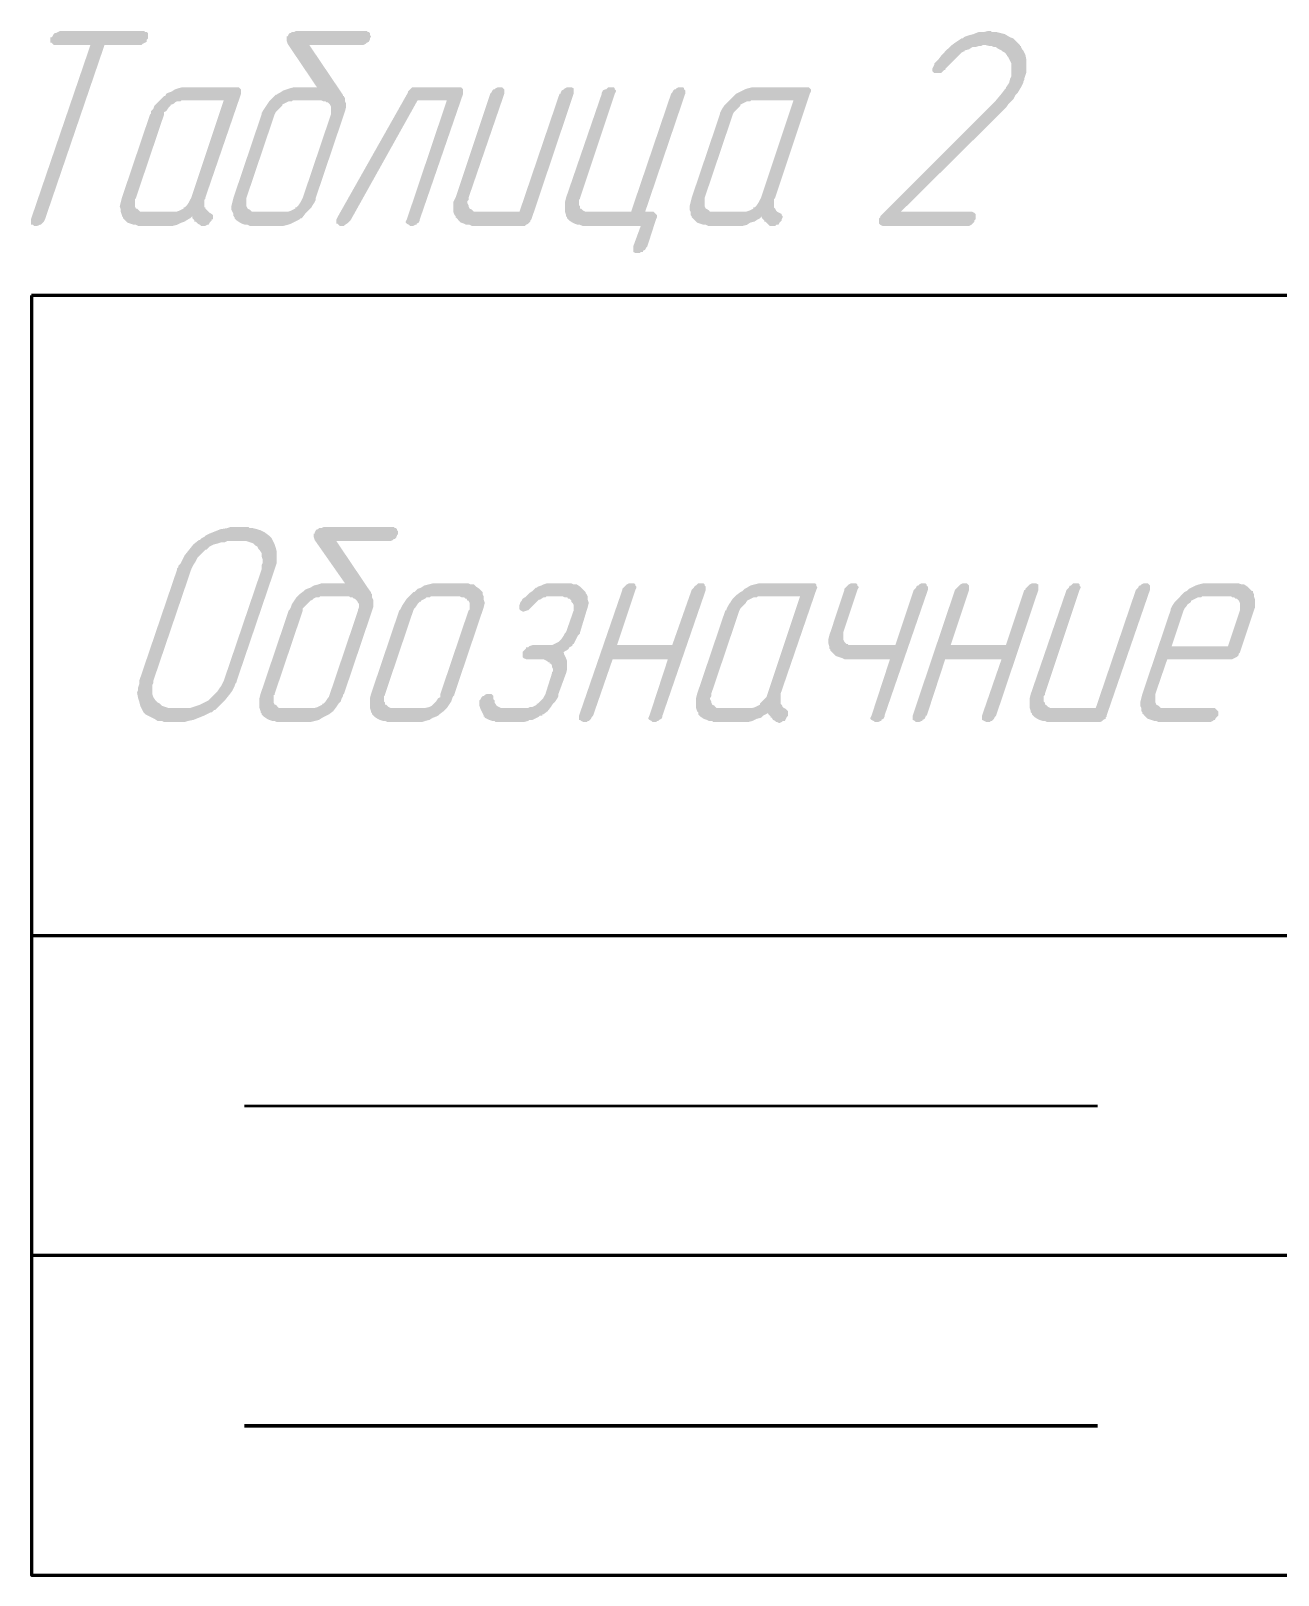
# Model space of a CAD drawing. Extents: x 260 to 1101, y 70 to 664.
# Drawn here: x 533.33 to 562.56, y 279.02 to 315.22 of the extents above; entities that cross this region are included whole.
import ezdxf

# ---------------------------------------------------------------- set-up
doc = ezdxf.new("R2010")
doc.units = 0
doc.header["$MEASUREMENT"] = 0
doc.layers.add('PDF _Геометрия', color=7, linetype='CONTINUOUS')
doc.layers.add('PDF _Сплошная заливка', color=7, linetype='CONTINUOUS')

msp = doc.modelspace()

# ---------------------------------------------------------------- hatches: boundary and pattern name
at = {"layer": 'PDF _Сплошная заливка', "transparency": 33554559}
for points in [[(535.996, 315.196), (536.047, 315.196), (536.072, 315.17), (536.072, 315.145), (536.072, 315.119), (536.072, 315.094), (536.072, 315.043), (536.072, 315.043), (536.047, 315.018), (536.047, 314.967), (535.996, 314.942), (535.996, 314.942), (535.945, 314.916), (535.92, 314.891), (535.869, 314.891), (535.056, 314.891), (533.66, 310.801), (533.66, 310.801), (533.635, 310.751), (533.609, 310.725), (533.558, 310.674), (533.558, 310.674), (533.533, 310.674), (533.482, 310.649), (533.431, 310.649), (533.431, 310.649), (533.406, 310.649), (533.381, 310.674), (533.33, 310.674), (533.33, 310.7), (533.33, 310.725), (533.33, 310.751), (533.33, 310.801), (534.726, 314.891), (533.889, 314.891), (533.863, 314.891), (533.838, 314.916), (533.812, 314.942), (533.787, 314.942), (533.787, 314.967), (533.787, 315.018), (533.787, 315.043), (533.787, 315.069), (533.812, 315.069), (533.838, 315.094), (533.863, 315.145), (533.889, 315.17), (533.914, 315.17), (533.965, 315.196), (534.015, 315.221), (535.996, 315.221)], [(555.852, 315.196), (555.903, 315.196), (555.953, 315.196), (556.055, 315.17), (556.157, 315.145), (556.284, 315.069), (556.36, 315.043), (556.41, 314.992), (556.461, 314.942), (556.512, 314.891), (556.512, 314.891), (556.512, 314.865), (556.537, 314.865), (556.537, 314.84), (556.563, 314.789), (556.588, 314.764), (556.639, 314.662), (556.664, 314.535), (556.664, 314.408), (556.664, 314.332), (556.664, 314.256), (556.639, 314.18), (556.614, 314.103), (556.614, 314.078), (556.614, 314.078), (556.588, 314.027), (556.588, 314.002), (556.563, 313.951), (556.537, 313.9), (556.461, 313.773), (556.461, 313.773), (556.436, 313.748), (556.41, 313.722), (556.385, 313.672), (556.36, 313.621), (556.309, 313.57), (556.233, 313.494), (556.182, 313.418), (553.719, 310.979), (555.395, 310.979), (555.395, 310.979), (555.446, 310.954), (555.471, 310.928), (555.471, 310.928), (555.471, 310.903), (555.471, 310.852), (555.471, 310.801), (555.471, 310.801), (555.446, 310.776), (555.446, 310.751), (555.395, 310.7), (555.395, 310.7), (555.369, 310.674), (555.319, 310.649), (555.268, 310.649), (553.313, 310.649), (553.287, 310.649), (553.237, 310.674), (553.211, 310.7), (553.211, 310.7), (553.211, 310.725), (553.211, 310.776), (553.211, 310.827), (553.211, 310.827), (553.237, 310.852), (553.237, 310.878), (553.262, 310.903), (555.953, 313.595), (556.08, 313.748), (556.157, 313.849), (556.157, 313.849), (556.182, 313.875), (556.182, 313.9), (556.207, 313.926), (556.258, 314.002), (556.284, 314.103), (556.284, 314.103), (556.284, 314.103), (556.309, 314.154), (556.309, 314.205), (556.309, 314.281), (556.309, 314.383), (556.309, 314.459), (556.258, 314.561), (556.233, 314.611), (556.207, 314.637), (556.207, 314.662), (556.182, 314.662), (556.182, 314.688), (556.157, 314.713), (556.106, 314.738), (556.08, 314.764), (555.979, 314.815), (555.979, 314.815), (555.953, 314.84), (555.928, 314.84), (555.903, 314.84), (555.852, 314.865), (555.801, 314.865), (555.699, 314.891), (555.649, 314.891), (555.598, 314.865), (555.547, 314.865), (555.471, 314.84), (555.395, 314.84), (555.319, 314.789), (555.217, 314.764), (555.217, 314.738), (555.192, 314.738), (555.141, 314.713), (555.09, 314.662), (555.014, 314.586), (554.938, 314.51), (554.862, 314.434), (554.76, 314.332), (554.76, 314.307), (554.735, 314.307), (554.709, 314.281), (554.684, 314.256), (554.684, 314.256), (554.658, 314.23), (554.633, 314.23), (554.582, 314.23), (554.582, 314.23), (554.557, 314.23), (554.506, 314.23), (554.481, 314.256), (554.481, 314.256), (554.455, 314.281), (554.455, 314.332), (554.481, 314.383), (554.506, 314.434), (554.506, 314.434), (554.506, 314.459), (554.531, 314.484), (554.557, 314.51), (554.608, 314.561), (554.684, 314.662), (554.785, 314.764), (554.887, 314.865), (554.989, 314.942), (555.141, 315.043), (555.141, 315.043), (555.141, 315.043), (555.166, 315.043), (555.192, 315.069), (555.242, 315.094), (555.319, 315.119), (555.42, 315.145), (555.547, 315.196), (555.674, 315.196), (555.776, 315.221), (555.826, 315.221)], [(543.385, 313.9), (543.41, 313.9), (543.436, 313.875), (543.461, 313.849), (543.461, 313.799), (543.461, 313.748), (542.445, 310.801), (542.445, 310.801), (542.445, 310.776), (542.42, 310.725), (542.369, 310.7), (542.369, 310.674), (542.344, 310.674), (542.293, 310.649), (542.242, 310.649), (542.242, 310.649), (542.217, 310.649), (542.191, 310.674), (542.141, 310.7), (542.141, 310.7), (542.115, 310.725), (542.115, 310.751), (542.141, 310.801), (543.08, 313.595), (542.395, 313.595), (540.82, 310.776), (540.82, 310.776), (540.795, 310.751), (540.77, 310.725), (540.693, 310.674), (540.668, 310.649), (540.617, 310.649), (540.592, 310.649), (540.566, 310.649), (540.541, 310.674), (540.516, 310.7), (540.49, 310.7), (540.49, 310.725), (540.49, 310.751), (540.49, 310.801), (540.516, 310.852), (542.166, 313.773), (542.166, 313.799), (542.166, 313.799), (542.217, 313.849), (542.268, 313.9), (542.318, 313.9), (542.369, 313.9), (543.359, 313.9)], [(545.975, 313.9), (546, 313.9), (546.051, 313.875), (546.051, 313.849), (546.051, 313.824), (546.051, 313.799), (546.051, 313.748), (545.061, 310.801), (545.061, 310.801), (545.035, 310.776), (545.035, 310.751), (545.01, 310.725), (544.984, 310.7), (544.934, 310.674), (544.908, 310.649), (544.832, 310.649), (543.664, 310.649), (543.613, 310.674), (543.537, 310.674), (543.486, 310.7), (543.41, 310.725), (543.359, 310.776), (543.309, 310.827), (543.283, 310.852), (543.283, 310.878), (543.258, 310.903), (543.232, 310.979), (543.232, 311.03), (543.232, 311.106), (543.232, 311.208), (543.283, 311.309), (544.096, 313.748), (544.096, 313.748), (544.121, 313.773), (544.147, 313.824), (544.172, 313.849), (544.197, 313.849), (544.223, 313.875), (544.274, 313.9), (544.324, 313.9), (544.324, 313.9), (544.35, 313.9), (544.375, 313.9), (544.4, 313.875), (544.426, 313.849), (544.426, 313.824), (544.426, 313.799), (544.426, 313.748), (543.588, 311.309), (543.588, 311.284), (543.588, 311.284), (543.588, 311.259), (543.563, 311.233), (543.563, 311.182), (543.588, 311.132), (543.588, 311.106), (543.613, 311.055), (543.613, 311.055), (543.613, 311.055), (543.664, 311.03), (543.69, 311.005), (543.715, 310.979), (543.766, 310.979), (543.816, 310.979), (544.781, 310.979), (545.721, 313.748), (545.746, 313.748), (545.746, 313.773), (545.772, 313.824), (545.822, 313.849), (545.822, 313.849), (545.848, 313.875), (545.899, 313.9), (545.949, 313.9), (545.949, 313.9)], [(548.59, 313.9), (548.615, 313.9), (548.641, 313.875), (548.641, 313.849), (548.666, 313.824), (548.666, 313.799), (548.666, 313.748), (547.727, 310.979), (547.904, 310.979), (547.93, 310.979), (547.955, 310.954), (547.981, 310.928), (548.006, 310.903), (548.006, 310.852), (547.981, 310.801), (547.777, 310.166), (547.777, 310.166), (547.752, 310.141), (547.727, 310.09), (547.676, 310.065), (547.676, 310.039), (547.625, 310.039), (547.6, 310.014), (547.549, 310.014), (547.549, 310.014), (547.524, 310.014), (547.498, 310.014), (547.447, 310.039), (547.447, 310.065), (547.447, 310.09), (547.447, 310.116), (547.447, 310.166), (547.625, 310.649), (546.254, 310.649), (546.203, 310.674), (546.152, 310.674), (546.076, 310.7), (546.025, 310.725), (545.949, 310.776), (545.899, 310.827), (545.899, 310.852), (545.873, 310.878), (545.873, 310.903), (545.848, 310.979), (545.848, 311.03), (545.848, 311.106), (545.848, 311.208), (545.873, 311.309), (546.711, 313.748), (546.711, 313.748), (546.711, 313.773), (546.736, 313.824), (546.787, 313.849), (546.813, 313.849), (546.838, 313.875), (546.863, 313.9), (546.914, 313.9), (546.94, 313.9), (546.94, 313.9), (546.99, 313.9), (547.016, 313.875), (547.016, 313.849), (547.041, 313.824), (547.041, 313.799), (547.016, 313.748), (546.203, 311.309), (546.203, 311.284), (546.203, 311.284), (546.178, 311.259), (546.178, 311.233), (546.178, 311.182), (546.178, 311.132), (546.203, 311.106), (546.203, 311.055), (546.229, 311.055), (546.229, 311.055), (546.254, 311.03), (546.279, 311.005), (546.33, 310.979), (546.356, 310.979), (546.406, 310.979), (547.397, 310.979), (548.336, 313.748), (548.336, 313.748), (548.361, 313.773), (548.387, 313.824), (548.412, 313.849), (548.438, 313.849), (548.463, 313.875), (548.514, 313.9), (548.539, 313.9), (548.565, 313.9)], [(546, 302.267), (546.051, 302.242), (546.127, 302.242), (546.203, 302.191), (546.254, 302.14), (546.305, 302.089), (546.33, 302.064), (546.33, 302.038), (546.356, 302.013), (546.381, 301.962), (546.381, 301.886), (546.406, 301.81), (546.381, 301.708), (546.356, 301.632), (546.203, 301.124), (546.203, 301.124), (546.203, 301.099), (546.178, 301.073), (546.152, 301.048), (546.102, 300.946), (546.051, 300.845), (546.051, 300.845), (546.025, 300.845), (546.025, 300.819), (546, 300.794), (545.949, 300.768), (545.924, 300.718), (545.873, 300.692), (545.797, 300.641), (545.822, 300.641), (545.822, 300.616), (545.848, 300.565), (545.873, 300.514), (545.899, 300.438), (545.899, 300.362), (545.899, 300.26), (545.873, 300.159), (545.695, 299.676), (545.695, 299.651), (545.695, 299.625), (545.67, 299.575), (545.619, 299.498), (545.568, 299.448), (545.518, 299.371), (545.441, 299.27), (545.34, 299.194), (545.34, 299.194), (545.315, 299.194), (545.315, 299.168), (545.264, 299.168), (545.238, 299.143), (545.188, 299.117), (545.137, 299.092), (545.086, 299.067), (545.061, 299.067), (545.061, 299.067), (545.01, 299.067), (544.984, 299.041), (544.883, 299.016), (544.781, 299.016), (544.274, 299.016), (544.223, 299.016), (544.197, 299.041), (544.147, 299.041), (544.07, 299.067), (544.02, 299.092), (543.969, 299.117), (543.969, 299.143), (543.943, 299.143), (543.943, 299.168), (543.918, 299.219), (543.893, 299.27), (543.867, 299.321), (543.842, 299.397), (543.842, 299.473), (543.842, 299.524), (543.842, 299.524), (543.867, 299.549), (543.893, 299.6), (543.918, 299.625), (543.943, 299.625), (543.943, 299.625), (543.969, 299.651), (544.02, 299.676), (544.07, 299.676), (544.096, 299.676), (544.121, 299.676), (544.147, 299.651), (544.172, 299.625), (544.172, 299.6), (544.172, 299.575), (544.172, 299.575), (544.172, 299.549), (544.197, 299.524), (544.197, 299.473), (544.248, 299.397), (544.248, 299.397), (544.299, 299.371), (544.35, 299.346), (544.426, 299.346), (544.934, 299.346), (544.959, 299.346), (544.984, 299.346), (545.035, 299.371), (545.086, 299.371), (545.137, 299.397), (545.188, 299.422), (545.188, 299.448), (545.213, 299.448), (545.238, 299.473), (545.264, 299.498), (545.34, 299.575), (545.365, 299.625), (545.391, 299.676), (545.543, 300.159), (545.543, 300.159), (545.543, 300.184), (545.568, 300.21), (545.568, 300.235), (545.568, 300.26), (545.543, 300.311), (545.543, 300.337), (545.518, 300.387), (545.492, 300.387), (545.492, 300.413), (545.467, 300.413), (545.441, 300.438), (545.391, 300.464), (545.34, 300.489), (545.289, 300.489), (544.959, 300.489), (544.934, 300.489), (544.883, 300.514), (544.857, 300.54), (544.857, 300.54), (544.857, 300.565), (544.857, 300.616), (544.857, 300.641), (544.857, 300.667), (544.857, 300.667), (544.883, 300.692), (544.934, 300.743), (544.934, 300.768), (544.984, 300.768), (545.01, 300.794), (545.086, 300.819), (545.441, 300.819), (545.467, 300.819), (545.492, 300.819), (545.543, 300.819), (545.594, 300.845), (545.645, 300.87), (545.695, 300.895), (545.695, 300.895), (545.721, 300.921), (545.746, 300.946), (545.772, 300.972), (545.822, 301.048), (545.848, 301.099), (545.873, 301.124), (546.051, 301.632), (546.051, 301.632), (546.051, 301.632), (546.051, 301.657), (546.051, 301.708), (546.051, 301.734), (546.051, 301.759), (546.025, 301.81), (546, 301.835), (546, 301.861), (546, 301.861), (545.975, 301.886), (545.949, 301.911), (545.924, 301.911), (545.899, 301.937), (545.848, 301.937), (545.797, 301.962), (545.416, 301.962), (545.391, 301.937), (545.34, 301.937), (545.264, 301.886), (545.264, 301.886), (545.238, 301.886), (545.213, 301.861), (545.188, 301.835), (545.137, 301.784), (545.086, 301.734), (545.061, 301.708), (545.061, 301.708), (545.035, 301.683), (544.984, 301.632), (544.959, 301.632), (544.883, 301.607), (544.883, 301.607), (544.857, 301.607), (544.807, 301.632), (544.781, 301.657), (544.781, 301.657), (544.781, 301.683), (544.781, 301.708), (544.781, 301.759), (544.807, 301.835), (544.807, 301.835), (544.832, 301.861), (544.857, 301.911), (544.908, 301.937), (544.959, 301.988), (545.01, 302.038), (545.086, 302.089), (545.137, 302.14), (545.162, 302.165), (545.188, 302.165), (545.213, 302.191), (545.289, 302.216), (545.34, 302.242), (545.416, 302.267), (545.492, 302.267), (545.568, 302.267), (545.949, 302.267)], [(549.072, 302.267), (549.098, 302.267), (549.123, 302.242), (549.123, 302.216), (549.149, 302.191), (549.149, 302.165), (549.149, 302.115), (548.133, 299.168), (548.133, 299.168), (548.133, 299.143), (548.108, 299.092), (548.057, 299.067), (548.031, 299.041), (548.006, 299.041), (547.981, 299.016), (547.93, 299.016), (547.93, 299.016), (547.904, 299.016), (547.879, 299.041), (547.828, 299.067), (547.828, 299.067), (547.803, 299.092), (547.803, 299.117), (547.828, 299.168), (548.26, 300.489), (546.965, 300.489), (546.508, 299.168), (546.508, 299.168), (546.483, 299.143), (546.457, 299.092), (546.432, 299.067), (546.406, 299.041), (546.381, 299.041), (546.356, 299.016), (546.305, 299.016), (546.279, 299.016), (546.279, 299.016), (546.229, 299.041), (546.203, 299.067), (546.178, 299.067), (546.178, 299.092), (546.178, 299.117), (546.178, 299.168), (547.193, 302.115), (547.193, 302.115), (547.193, 302.14), (547.219, 302.165), (547.27, 302.216), (547.27, 302.216), (547.295, 302.242), (547.346, 302.267), (547.397, 302.267), (547.397, 302.267), (547.422, 302.267), (547.473, 302.267), (547.498, 302.242), (547.498, 302.216), (547.524, 302.191), (547.524, 302.165), (547.498, 302.115), (547.067, 300.819), (548.361, 300.819), (548.818, 302.115), (548.818, 302.115), (548.844, 302.14), (548.869, 302.165), (548.895, 302.216), (548.92, 302.216), (548.945, 302.242), (548.971, 302.267), (549.022, 302.267), (549.047, 302.267)], [(554.278, 302.267), (554.303, 302.267), (554.328, 302.242), (554.328, 302.216), (554.354, 302.191), (554.354, 302.165), (554.354, 302.115), (553.338, 299.168), (553.338, 299.168), (553.338, 299.143), (553.313, 299.092), (553.262, 299.067), (553.262, 299.041), (553.237, 299.041), (553.186, 299.016), (553.135, 299.016), (553.135, 299.016), (553.11, 299.016), (553.084, 299.041), (553.033, 299.067), (553.033, 299.067), (553.008, 299.092), (553.008, 299.117), (553.033, 299.168), (553.465, 300.489), (552.449, 300.489), (552.399, 300.489), (552.348, 300.514), (552.272, 300.54), (552.196, 300.565), (552.145, 300.616), (552.094, 300.667), (552.069, 300.692), (552.069, 300.718), (552.043, 300.743), (552.043, 300.794), (552.018, 300.87), (552.018, 300.946), (552.043, 301.048), (552.069, 301.124), (552.399, 302.115), (552.399, 302.115), (552.399, 302.14), (552.424, 302.165), (552.475, 302.216), (552.475, 302.216), (552.5, 302.242), (552.551, 302.267), (552.602, 302.267), (552.627, 302.267), (552.627, 302.267), (552.678, 302.267), (552.703, 302.242), (552.703, 302.216), (552.729, 302.191), (552.729, 302.165), (552.703, 302.115), (552.373, 301.124), (552.373, 301.124), (552.373, 301.124), (552.373, 301.099), (552.373, 301.048), (552.373, 300.972), (552.373, 300.946), (552.399, 300.895), (552.399, 300.895), (552.399, 300.895), (552.449, 300.845), (552.475, 300.845), (552.5, 300.819), (552.551, 300.819), (552.602, 300.819), (553.592, 300.819), (554.024, 302.115), (554.024, 302.115), (554.049, 302.14), (554.074, 302.165), (554.1, 302.216), (554.125, 302.216), (554.151, 302.242), (554.201, 302.267), (554.227, 302.267), (554.252, 302.267)], [(556.868, 302.267), (556.893, 302.267), (556.944, 302.242), (556.944, 302.216), (556.944, 302.191), (556.944, 302.165), (556.944, 302.115), (555.953, 299.168), (555.953, 299.168), (555.928, 299.143), (555.903, 299.092), (555.877, 299.067), (555.852, 299.041), (555.826, 299.041), (555.801, 299.016), (555.75, 299.016), (555.725, 299.016), (555.725, 299.016), (555.674, 299.041), (555.623, 299.067), (555.623, 299.067), (555.623, 299.092), (555.623, 299.117), (555.623, 299.168), (556.08, 300.489), (554.76, 300.489), (554.328, 299.168), (554.303, 299.168), (554.303, 299.143), (554.278, 299.092), (554.227, 299.067), (554.227, 299.041), (554.201, 299.041), (554.151, 299.016), (554.1, 299.016), (554.1, 299.016), (554.074, 299.016), (554.049, 299.041), (553.998, 299.067), (553.998, 299.067), (553.998, 299.092), (553.998, 299.117), (553.998, 299.168), (554.989, 302.115), (554.989, 302.115), (555.014, 302.14), (555.039, 302.165), (555.09, 302.216), (555.09, 302.216), (555.115, 302.242), (555.166, 302.267), (555.217, 302.267), (555.217, 302.267), (555.242, 302.267), (555.268, 302.267), (555.293, 302.242), (555.319, 302.216), (555.319, 302.191), (555.319, 302.165), (555.319, 302.115), (554.887, 300.819), (556.182, 300.819), (556.614, 302.115), (556.639, 302.115), (556.639, 302.14), (556.664, 302.165), (556.715, 302.216), (556.715, 302.216), (556.74, 302.242), (556.791, 302.267), (556.842, 302.267), (556.842, 302.267)], [(559.483, 302.267), (559.508, 302.267), (559.534, 302.242), (559.559, 302.216), (559.559, 302.191), (559.559, 302.165), (559.559, 302.115), (558.543, 299.168), (558.543, 299.168), (558.543, 299.143), (558.518, 299.117), (558.518, 299.092), (558.467, 299.067), (558.442, 299.041), (558.391, 299.016), (558.34, 299.016), (557.147, 299.016), (557.096, 299.041), (557.045, 299.041), (556.969, 299.067), (556.918, 299.092), (556.842, 299.143), (556.791, 299.194), (556.791, 299.219), (556.766, 299.244), (556.766, 299.27), (556.74, 299.346), (556.74, 299.397), (556.74, 299.473), (556.74, 299.575), (556.766, 299.676), (557.604, 302.115), (557.604, 302.115), (557.629, 302.14), (557.655, 302.165), (557.68, 302.216), (557.705, 302.216), (557.731, 302.242), (557.756, 302.267), (557.807, 302.267), (557.832, 302.267), (557.832, 302.267), (557.883, 302.267), (557.909, 302.242), (557.909, 302.216), (557.934, 302.191), (557.934, 302.165), (557.909, 302.115), (557.096, 299.676), (557.096, 299.651), (557.096, 299.651), (557.071, 299.625), (557.071, 299.575), (557.071, 299.549), (557.071, 299.498), (557.096, 299.473), (557.096, 299.422), (557.121, 299.422), (557.121, 299.422), (557.147, 299.397), (557.172, 299.371), (557.223, 299.346), (557.248, 299.346), (557.299, 299.346), (558.289, 299.346), (559.229, 302.115), (559.229, 302.115), (559.254, 302.14), (559.28, 302.165), (559.305, 302.216), (559.33, 302.216), (559.356, 302.242), (559.407, 302.267), (559.432, 302.267), (559.457, 302.267)]]:
    msp.add_hatch(color=256, dxfattribs=at).paths.add_polyline_path(points)
h = msp.add_hatch(color=256, dxfattribs=at)
h.paths.add_polyline_path([(540.135, 313.595), (539.475, 313.595), (539.449, 313.57), (539.398, 313.57), (539.373, 313.57), (539.322, 313.545), (539.271, 313.519), (539.221, 313.494), (539.221, 313.494), (539.221, 313.468), (539.195, 313.443), (539.17, 313.418), (539.094, 313.341), (539.068, 313.316), (539.043, 313.265), (538.383, 311.309), (538.383, 311.284), (538.383, 311.284), (538.383, 311.259), (538.383, 311.233), (538.383, 311.182), (538.383, 311.132), (538.383, 311.106), (538.408, 311.055), (538.408, 311.055), (538.408, 311.055), (538.459, 311.03), (538.484, 311.005), (538.51, 310.979), (538.56, 310.979), (538.611, 310.979), (539.271, 310.979), (539.297, 310.979), (539.348, 310.979), (539.424, 311.005), (539.475, 311.03), (539.525, 311.055), (539.525, 311.081), (539.551, 311.081), (539.576, 311.106), (539.602, 311.132), (539.652, 311.208), (539.678, 311.259), (539.703, 311.309), (540.363, 313.265), (540.363, 313.265), (540.363, 313.291), (540.363, 313.291), (540.363, 313.341), (540.363, 313.367), (540.363, 313.418), (540.363, 313.443), (540.338, 313.494), (540.338, 313.494), (540.338, 313.494), (540.287, 313.545), (540.262, 313.545), (540.236, 313.57), (540.186, 313.57)], flags=0)
h.paths.add_polyline_path([(541.227, 315.196), (541.252, 315.196), (541.277, 315.17), (541.277, 315.145), (541.277, 315.119), (541.303, 315.094), (541.277, 315.043), (541.277, 315.043), (541.277, 315.018), (541.252, 314.967), (541.201, 314.942), (541.201, 314.942), (541.176, 314.916), (541.125, 314.891), (541.074, 314.891), (539.855, 314.891), (540.643, 313.722), (540.643, 313.722), (540.643, 313.697), (540.668, 313.697), (540.668, 313.672), (540.693, 313.646), (540.693, 313.57), (540.719, 313.519), (540.719, 313.443), (540.693, 313.341), (540.668, 313.265), (540.008, 311.309), (540.008, 311.284), (540.008, 311.259), (539.982, 311.208), (539.932, 311.132), (539.906, 311.081), (539.83, 311.005), (539.754, 310.928), (539.678, 310.827), (539.652, 310.827), (539.627, 310.801), (539.576, 310.776), (539.525, 310.751), (539.424, 310.7), (539.348, 310.674), (539.246, 310.649), (539.144, 310.649), (538.459, 310.649), (538.408, 310.674), (538.357, 310.674), (538.281, 310.7), (538.23, 310.725), (538.154, 310.776), (538.103, 310.827), (538.103, 310.852), (538.078, 310.878), (538.078, 310.928), (538.053, 310.979), (538.027, 311.03), (538.027, 311.106), (538.053, 311.208), (538.078, 311.309), (538.738, 313.265), (538.738, 313.265), (538.738, 313.291), (538.764, 313.341), (538.814, 313.418), (538.865, 313.494), (538.916, 313.57), (538.992, 313.646), (539.068, 313.722), (539.094, 313.722), (539.119, 313.748), (539.17, 313.773), (539.246, 313.824), (539.322, 313.849), (539.398, 313.875), (539.5, 313.9), (539.602, 313.9), (540.033, 313.9), (539.348, 314.916), (539.322, 314.992), (539.322, 315.018), (539.322, 315.018), (539.322, 315.043), (539.322, 315.069), (539.322, 315.094), (539.348, 315.094), (539.373, 315.145), (539.398, 315.17), (539.424, 315.17), (539.449, 315.196), (539.5, 315.196), (539.551, 315.221), (541.201, 315.221)], flags=0)
h = msp.add_hatch(color=256, dxfattribs=at)
h.paths.add_polyline_path([(537.85, 313.595), (536.859, 313.595), (536.834, 313.57), (536.809, 313.57), (536.758, 313.57), (536.707, 313.545), (536.682, 313.519), (536.631, 313.494), (536.605, 313.494), (536.605, 313.468), (536.58, 313.443), (536.555, 313.418), (536.504, 313.341), (536.453, 313.316), (536.453, 313.265), (535.793, 311.309), (535.793, 311.284), (535.767, 311.284), (535.767, 311.259), (535.767, 311.233), (535.767, 311.182), (535.767, 311.132), (535.767, 311.106), (535.793, 311.055), (535.793, 311.055), (535.818, 311.055), (535.844, 311.03), (535.869, 311.005), (535.894, 310.979), (535.945, 310.979), (535.996, 310.979), (536.682, 310.979), (536.707, 310.979), (536.732, 310.979), (536.809, 311.005), (536.859, 311.03), (536.91, 311.055), (536.91, 311.081), (536.935, 311.081), (536.961, 311.106), (536.986, 311.132), (537.037, 311.208), (537.062, 311.259), (537.088, 311.309)], flags=0)
h.paths.add_polyline_path([(538.18, 313.9), (538.205, 313.9), (538.23, 313.875), (538.256, 313.849), (538.256, 313.799), (538.256, 313.748), (537.418, 311.309), (537.418, 311.284), (537.418, 311.284), (537.393, 311.259), (537.393, 311.233), (537.393, 311.157), (537.393, 311.081), (537.393, 311.081), (537.418, 311.081), (537.418, 311.055), (537.469, 311.005), (537.494, 310.979), (537.519, 310.954), (537.519, 310.954), (537.519, 310.954), (537.57, 310.928), (537.596, 310.903), (537.596, 310.878), (537.596, 310.852), (537.596, 310.801), (537.57, 310.801), (537.57, 310.776), (537.519, 310.725), (537.494, 310.674), (537.494, 310.674), (537.469, 310.674), (537.418, 310.649), (537.367, 310.649), (537.316, 310.649), (537.316, 310.649), (537.291, 310.674), (537.24, 310.7), (537.189, 310.751), (537.189, 310.751), (537.164, 310.751), (537.164, 310.776), (537.139, 310.801), (537.113, 310.827), (537.113, 310.878), (537.088, 310.852), (537.062, 310.827), (537.012, 310.801), (536.935, 310.751), (536.859, 310.725), (536.758, 310.674), (536.656, 310.649), (536.529, 310.649), (535.844, 310.649), (535.793, 310.674), (535.742, 310.674), (535.666, 310.7), (535.59, 310.725), (535.539, 310.776), (535.488, 310.827), (535.488, 310.852), (535.463, 310.878), (535.463, 310.903), (535.437, 310.979), (535.437, 311.03), (535.412, 311.106), (535.437, 311.208), (535.463, 311.309), (536.123, 313.265), (536.123, 313.265), (536.148, 313.291), (536.148, 313.341), (536.199, 313.392), (536.225, 313.468), (536.301, 313.545), (536.377, 313.621), (536.453, 313.697), (536.478, 313.697), (536.504, 313.748), (536.555, 313.773), (536.631, 313.799), (536.707, 313.849), (536.783, 313.875), (536.885, 313.9), (536.986, 313.9), (538.154, 313.9)], flags=0)
h = msp.add_hatch(color=256, dxfattribs=at)
h.paths.add_polyline_path([(551.205, 313.595), (550.215, 313.595), (550.19, 313.57), (550.139, 313.57), (550.113, 313.57), (550.063, 313.545), (550.012, 313.519), (549.961, 313.494), (549.961, 313.494), (549.961, 313.468), (549.936, 313.443), (549.91, 313.418), (549.834, 313.341), (549.809, 313.316), (549.783, 313.265), (549.123, 311.309), (549.123, 311.284), (549.123, 311.284), (549.123, 311.259), (549.123, 311.233), (549.123, 311.182), (549.123, 311.132), (549.123, 311.106), (549.149, 311.055), (549.149, 311.055), (549.149, 311.055), (549.199, 311.03), (549.225, 311.005), (549.25, 310.979), (549.301, 310.979), (549.352, 310.979), (550.037, 310.979), (550.063, 310.979), (550.088, 310.979), (550.164, 311.005), (550.215, 311.03), (550.266, 311.055), (550.266, 311.081), (550.291, 311.081), (550.317, 311.106), (550.342, 311.132), (550.393, 311.208), (550.418, 311.259), (550.444, 311.309)], flags=0)
h.paths.add_polyline_path([(551.535, 313.9), (551.561, 313.9), (551.586, 313.875), (551.612, 313.849), (551.612, 313.799), (551.586, 313.748), (550.774, 311.309), (550.774, 311.284), (550.748, 311.284), (550.748, 311.259), (550.748, 311.233), (550.748, 311.157), (550.748, 311.081), (550.748, 311.081), (550.748, 311.081), (550.774, 311.055), (550.799, 311.005), (550.824, 310.979), (550.875, 310.954), (550.875, 310.954), (550.875, 310.954), (550.926, 310.928), (550.926, 310.903), (550.951, 310.878), (550.951, 310.852), (550.926, 310.801), (550.926, 310.801), (550.926, 310.776), (550.875, 310.725), (550.85, 310.674), (550.824, 310.674), (550.799, 310.674), (550.774, 310.649), (550.723, 310.649), (550.672, 310.649), (550.647, 310.649), (550.621, 310.674), (550.596, 310.7), (550.545, 310.751), (550.52, 310.751), (550.52, 310.751), (550.52, 310.776), (550.494, 310.801), (550.469, 310.827), (550.444, 310.878), (550.444, 310.852), (550.418, 310.827), (550.367, 310.801), (550.291, 310.751), (550.19, 310.725), (550.113, 310.674), (550.012, 310.649), (549.885, 310.649), (549.199, 310.649), (549.149, 310.674), (549.098, 310.674), (549.022, 310.7), (548.945, 310.725), (548.895, 310.776), (548.844, 310.827), (548.818, 310.852), (548.818, 310.878), (548.793, 310.903), (548.793, 310.979), (548.768, 311.03), (548.768, 311.106), (548.793, 311.208), (548.818, 311.309), (549.479, 313.265), (549.479, 313.265), (549.479, 313.291), (549.504, 313.341), (549.529, 313.392), (549.58, 313.468), (549.656, 313.545), (549.733, 313.621), (549.809, 313.697), (549.809, 313.697), (549.86, 313.748), (549.91, 313.773), (549.961, 313.799), (550.063, 313.849), (550.139, 313.875), (550.24, 313.9), (550.342, 313.9), (551.51, 313.9)], flags=0)
h = msp.add_hatch(color=256, dxfattribs=at)
h.paths.add_polyline_path([(538.281, 303.258), (537.926, 303.258), (537.875, 303.232), (537.799, 303.232), (537.723, 303.207), (537.621, 303.181), (537.519, 303.131), (537.443, 303.054), (537.418, 303.054), (537.393, 303.029), (537.342, 302.978), (537.291, 302.927), (537.24, 302.877), (537.189, 302.775), (537.139, 302.699), (537.088, 302.597), (536.199, 299.981), (536.199, 299.981), (536.199, 299.93), (536.174, 299.879), (536.174, 299.829), (536.174, 299.752), (536.174, 299.676), (536.199, 299.6), (536.25, 299.524), (536.25, 299.524), (536.275, 299.498), (536.301, 299.473), (536.351, 299.448), (536.402, 299.397), (536.478, 299.371), (536.555, 299.346), (536.631, 299.346), (537.012, 299.346), (537.062, 299.346), (537.139, 299.371), (537.215, 299.397), (537.291, 299.422), (537.393, 299.473), (537.494, 299.524), (537.494, 299.524), (537.519, 299.549), (537.57, 299.6), (537.621, 299.651), (537.697, 299.727), (537.748, 299.803), (537.799, 299.879), (537.85, 299.981), (538.738, 302.597), (538.738, 302.623), (538.738, 302.648), (538.738, 302.699), (538.764, 302.75), (538.764, 302.826), (538.738, 302.902), (538.738, 302.978), (538.687, 303.054), (538.687, 303.054), (538.662, 303.08), (538.637, 303.131), (538.586, 303.156), (538.535, 303.207), (538.459, 303.232), (538.383, 303.258)], flags=0)
h.paths.add_polyline_path([(538.459, 303.562), (538.535, 303.562), (538.637, 303.537), (538.713, 303.512), (538.814, 303.461), (538.916, 303.385), (538.967, 303.334), (538.992, 303.283), (538.992, 303.283), (539.018, 303.232), (539.043, 303.181), (539.068, 303.105), (539.094, 303.004), (539.094, 302.877), (539.094, 302.75), (539.068, 302.673), (539.043, 302.597), (538.154, 299.981), (538.154, 299.981), (538.154, 299.981), (538.154, 299.956), (538.129, 299.93), (538.103, 299.854), (538.053, 299.752), (537.977, 299.651), (537.875, 299.524), (537.773, 299.422), (537.646, 299.295), (537.646, 299.295), (537.621, 299.295), (537.596, 299.27), (537.57, 299.244), (537.545, 299.244), (537.494, 299.219), (537.393, 299.168), (537.266, 299.117), (537.139, 299.067), (537.012, 299.041), (536.935, 299.016), (536.859, 299.016), (536.478, 299.016), (536.453, 299.016), (536.402, 299.041), (536.301, 299.041), (536.225, 299.092), (536.123, 299.143), (536.021, 299.194), (535.971, 299.244), (535.945, 299.295), (535.945, 299.295), (535.945, 299.295), (535.92, 299.346), (535.894, 299.397), (535.869, 299.498), (535.844, 299.575), (535.818, 299.702), (535.844, 299.778), (535.844, 299.829), (535.869, 299.905), (535.869, 299.981), (536.758, 302.597), (536.758, 302.597), (536.758, 302.623), (536.783, 302.648), (536.783, 302.673), (536.834, 302.724), (536.885, 302.826), (536.935, 302.927), (537.037, 303.054), (537.139, 303.181), (537.266, 303.283), (537.291, 303.283), (537.291, 303.283), (537.316, 303.308), (537.342, 303.334), (537.393, 303.359), (537.418, 303.385), (537.519, 303.435), (537.646, 303.486), (537.773, 303.537), (537.926, 303.562), (538.002, 303.588), (538.434, 303.588)], flags=0)
h = msp.add_hatch(color=256, dxfattribs=at)
h.paths.add_polyline_path([(540.795, 301.962), (540.109, 301.962), (540.084, 301.937), (540.059, 301.937), (540.008, 301.937), (539.957, 301.911), (539.932, 301.886), (539.881, 301.861), (539.855, 301.835), (539.855, 301.835), (539.83, 301.81), (539.805, 301.784), (539.728, 301.708), (539.703, 301.683), (539.703, 301.632), (539.043, 299.676), (539.043, 299.651), (539.018, 299.651), (539.018, 299.625), (539.018, 299.575), (539.018, 299.549), (539.018, 299.498), (539.018, 299.473), (539.043, 299.422), (539.043, 299.422), (539.068, 299.422), (539.094, 299.397), (539.119, 299.371), (539.144, 299.346), (539.195, 299.346), (539.246, 299.346), (539.932, 299.346), (539.957, 299.346), (539.982, 299.346), (540.059, 299.371), (540.109, 299.397), (540.16, 299.422), (540.16, 299.448), (540.186, 299.448), (540.211, 299.473), (540.236, 299.498), (540.287, 299.575), (540.312, 299.6), (540.338, 299.676), (540.998, 301.632), (540.998, 301.632), (540.998, 301.657), (540.998, 301.657), (541.023, 301.708), (541.023, 301.734), (541.023, 301.784), (540.998, 301.81), (540.973, 301.861), (540.973, 301.861), (540.973, 301.861), (540.922, 301.911), (540.896, 301.911), (540.871, 301.937), (540.82, 301.937)], flags=0)
h.paths.add_polyline_path([(541.861, 303.562), (541.887, 303.562), (541.912, 303.537), (541.912, 303.512), (541.937, 303.486), (541.937, 303.461), (541.937, 303.41), (541.912, 303.41), (541.912, 303.385), (541.887, 303.334), (541.861, 303.308), (541.836, 303.308), (541.811, 303.283), (541.76, 303.258), (541.709, 303.258), (540.49, 303.258), (541.277, 302.089), (541.277, 302.089), (541.303, 302.064), (541.303, 302.064), (541.303, 302.038), (541.328, 302.013), (541.328, 301.937), (541.353, 301.886), (541.353, 301.81), (541.353, 301.708), (541.328, 301.632), (540.668, 299.676), (540.643, 299.651), (540.643, 299.625), (540.617, 299.575), (540.592, 299.498), (540.541, 299.448), (540.49, 299.371), (540.414, 299.27), (540.312, 299.194), (540.312, 299.194), (540.262, 299.168), (540.211, 299.143), (540.16, 299.117), (540.084, 299.067), (539.982, 299.041), (539.881, 299.016), (539.779, 299.016), (539.094, 299.016), (539.043, 299.041), (538.992, 299.041), (538.916, 299.067), (538.865, 299.092), (538.789, 299.143), (538.738, 299.194), (538.738, 299.219), (538.713, 299.244), (538.713, 299.27), (538.687, 299.346), (538.687, 299.397), (538.687, 299.473), (538.687, 299.575), (538.713, 299.676), (539.373, 301.632), (539.373, 301.632), (539.398, 301.657), (539.424, 301.708), (539.449, 301.784), (539.5, 301.861), (539.551, 301.937), (539.627, 302.013), (539.728, 302.089), (539.728, 302.089), (539.754, 302.115), (539.805, 302.14), (539.881, 302.165), (539.957, 302.216), (540.059, 302.242), (540.135, 302.267), (540.236, 302.267), (540.693, 302.267), (539.982, 303.283), (539.957, 303.359), (539.957, 303.359), (539.957, 303.385), (539.957, 303.41), (539.957, 303.435), (539.982, 303.435), (539.982, 303.461), (540.008, 303.512), (540.033, 303.537), (540.059, 303.537), (540.084, 303.562), (540.135, 303.562), (540.186, 303.588), (541.836, 303.588)], flags=0)
h = msp.add_hatch(color=256, dxfattribs=at)
h.paths.add_polyline_path([(543.385, 301.962), (542.699, 301.962), (542.674, 301.937), (542.648, 301.937), (542.598, 301.937), (542.572, 301.911), (542.521, 301.886), (542.471, 301.861), (542.471, 301.835), (542.445, 301.835), (542.42, 301.81), (542.395, 301.784), (542.344, 301.708), (542.318, 301.683), (542.293, 301.632), (541.633, 299.676), (541.633, 299.651), (541.633, 299.651), (541.607, 299.625), (541.607, 299.575), (541.607, 299.549), (541.607, 299.498), (541.633, 299.473), (541.633, 299.422), (541.658, 299.422), (541.658, 299.422), (541.684, 299.397), (541.709, 299.371), (541.76, 299.346), (541.811, 299.346), (541.836, 299.346), (542.521, 299.346), (542.547, 299.346), (542.572, 299.346), (542.674, 299.371), (542.725, 299.397), (542.75, 299.422), (542.775, 299.448), (542.775, 299.448), (542.801, 299.473), (542.826, 299.498), (542.877, 299.575), (542.928, 299.6), (542.928, 299.676), (543.588, 301.632), (543.588, 301.632), (543.613, 301.657), (543.613, 301.657), (543.613, 301.708), (543.613, 301.734), (543.613, 301.784), (543.613, 301.81), (543.588, 301.861), (543.588, 301.861), (543.563, 301.861), (543.537, 301.911), (543.512, 301.911), (543.486, 301.937), (543.436, 301.937)], flags=0)
h.paths.add_polyline_path([(543.588, 302.267), (543.639, 302.242), (543.715, 302.242), (543.766, 302.191), (543.842, 302.14), (543.893, 302.089), (543.893, 302.089), (543.918, 302.064), (543.918, 302.013), (543.943, 301.962), (543.943, 301.886), (543.969, 301.81), (543.943, 301.708), (543.918, 301.632), (543.258, 299.676), (543.258, 299.651), (543.232, 299.625), (543.207, 299.575), (543.182, 299.498), (543.131, 299.422), (543.08, 299.346), (543.004, 299.27), (542.902, 299.194), (542.902, 299.194), (542.877, 299.168), (542.826, 299.143), (542.75, 299.117), (542.674, 299.067), (542.572, 299.041), (542.496, 299.016), (542.395, 299.016), (541.684, 299.016), (541.633, 299.041), (541.582, 299.041), (541.506, 299.067), (541.455, 299.092), (541.379, 299.143), (541.328, 299.194), (541.328, 299.219), (541.303, 299.244), (541.303, 299.27), (541.277, 299.346), (541.277, 299.397), (541.277, 299.473), (541.277, 299.575), (541.303, 299.676), (541.963, 301.632), (541.963, 301.632), (541.988, 301.657), (542.014, 301.708), (542.039, 301.759), (542.09, 301.835), (542.141, 301.911), (542.217, 301.988), (542.293, 302.064), (542.318, 302.064), (542.344, 302.089), (542.395, 302.14), (542.471, 302.165), (542.547, 302.216), (542.648, 302.242), (542.75, 302.267), (542.852, 302.267), (543.537, 302.267)], flags=0)
h = msp.add_hatch(color=256, dxfattribs=at)
h.paths.add_polyline_path([(551.358, 301.962), (550.367, 301.962), (550.342, 301.937), (550.291, 301.937), (550.266, 301.937), (550.215, 301.911), (550.164, 301.886), (550.113, 301.861), (550.113, 301.835), (550.088, 301.835), (550.088, 301.81), (550.063, 301.784), (549.987, 301.708), (549.961, 301.683), (549.936, 301.632), (549.276, 299.676), (549.276, 299.651), (549.276, 299.651), (549.276, 299.625), (549.25, 299.575), (549.25, 299.549), (549.276, 299.498), (549.276, 299.473), (549.301, 299.422), (549.301, 299.422), (549.301, 299.422), (549.352, 299.397), (549.377, 299.371), (549.403, 299.346), (549.453, 299.346), (549.504, 299.346), (550.164, 299.346), (550.19, 299.346), (550.24, 299.346), (550.317, 299.371), (550.367, 299.397), (550.418, 299.422), (550.418, 299.448), (550.418, 299.448), (550.444, 299.473), (550.469, 299.498), (550.545, 299.575), (550.571, 299.6), (550.596, 299.676)], flags=0)
h.paths.add_polyline_path([(551.688, 302.267), (551.713, 302.267), (551.738, 302.242), (551.738, 302.216), (551.764, 302.165), (551.738, 302.115), (550.901, 299.676), (550.901, 299.651), (550.901, 299.651), (550.901, 299.625), (550.901, 299.6), (550.901, 299.524), (550.901, 299.448), (550.901, 299.448), (550.901, 299.448), (550.926, 299.422), (550.951, 299.371), (550.977, 299.346), (551.028, 299.321), (551.028, 299.321), (551.028, 299.321), (551.053, 299.295), (551.078, 299.27), (551.078, 299.244), (551.078, 299.219), (551.078, 299.168), (551.078, 299.168), (551.053, 299.143), (551.028, 299.092), (551.002, 299.041), (550.977, 299.041), (550.951, 299.041), (550.926, 299.016), (550.875, 298.99), (550.824, 299.016), (550.799, 299.016), (550.774, 299.041), (550.723, 299.067), (550.697, 299.117), (550.672, 299.117), (550.672, 299.117), (550.672, 299.143), (550.647, 299.168), (550.621, 299.194), (550.596, 299.244), (550.596, 299.219), (550.545, 299.194), (550.494, 299.168), (550.444, 299.117), (550.342, 299.092), (550.24, 299.041), (550.139, 299.016), (550.037, 299.016), (549.326, 299.016), (549.301, 299.041), (549.225, 299.041), (549.174, 299.067), (549.098, 299.092), (549.022, 299.143), (548.971, 299.194), (548.971, 299.219), (548.971, 299.244), (548.945, 299.27), (548.92, 299.346), (548.92, 299.397), (548.92, 299.473), (548.92, 299.575), (548.945, 299.676), (549.606, 301.632), (549.631, 301.632), (549.631, 301.657), (549.656, 301.708), (549.682, 301.759), (549.733, 301.835), (549.783, 301.911), (549.86, 301.988), (549.961, 302.064), (549.961, 302.064), (550.012, 302.089), (550.063, 302.14), (550.113, 302.165), (550.19, 302.216), (550.291, 302.242), (550.393, 302.267), (550.494, 302.267), (551.662, 302.267)], flags=0)
h = msp.add_hatch(color=256, dxfattribs=at)
h.paths.add_polyline_path([(561.463, 301.962), (560.778, 301.962), (560.752, 301.937), (560.702, 301.937), (560.676, 301.937), (560.625, 301.911), (560.575, 301.886), (560.524, 301.861), (560.524, 301.835), (560.524, 301.835), (560.498, 301.81), (560.448, 301.784), (560.397, 301.708), (560.371, 301.683), (560.346, 301.632), (560.067, 300.794), (561.387, 300.794), (561.666, 301.632), (561.666, 301.632), (561.666, 301.657), (561.666, 301.657), (561.666, 301.708), (561.666, 301.734), (561.666, 301.784), (561.666, 301.81), (561.641, 301.861), (561.641, 301.861), (561.641, 301.861), (561.59, 301.911), (561.565, 301.911), (561.539, 301.937), (561.489, 301.937)], flags=0)
h.paths.add_polyline_path([(561.641, 302.267), (561.717, 302.242), (561.768, 302.242), (561.844, 302.191), (561.895, 302.14), (561.946, 302.089), (561.971, 302.089), (561.971, 302.064), (561.996, 302.013), (561.996, 301.962), (562.022, 301.886), (562.022, 301.81), (562.022, 301.708), (561.996, 301.632), (561.666, 300.641), (561.666, 300.641), (561.641, 300.616), (561.641, 300.591), (561.616, 300.565), (561.59, 300.54), (561.539, 300.514), (561.489, 300.489), (561.438, 300.489), (559.965, 300.489), (559.686, 299.676), (559.686, 299.651), (559.686, 299.651), (559.686, 299.625), (559.686, 299.575), (559.686, 299.549), (559.686, 299.498), (559.686, 299.473), (559.711, 299.422), (559.711, 299.422), (559.711, 299.422), (559.762, 299.397), (559.787, 299.371), (559.813, 299.346), (559.864, 299.346), (559.914, 299.346), (561.057, 299.346), (561.082, 299.346), (561.108, 299.321), (561.133, 299.295), (561.159, 299.27), (561.159, 299.244), (561.159, 299.219), (561.159, 299.168), (561.159, 299.168), (561.133, 299.143), (561.108, 299.117), (561.082, 299.067), (561.057, 299.067), (561.032, 299.041), (560.981, 299.016), (560.93, 299.016), (559.762, 299.016), (559.711, 299.041), (559.661, 299.041), (559.584, 299.067), (559.508, 299.092), (559.457, 299.143), (559.407, 299.194), (559.381, 299.219), (559.381, 299.244), (559.356, 299.27), (559.356, 299.346), (559.33, 299.397), (559.33, 299.473), (559.356, 299.575), (559.381, 299.676), (560.041, 301.632), (560.041, 301.632), (560.041, 301.657), (560.067, 301.708), (560.092, 301.759), (560.143, 301.835), (560.219, 301.911), (560.295, 301.988), (560.371, 302.064), (560.371, 302.064), (560.422, 302.089), (560.473, 302.14), (560.524, 302.165), (560.625, 302.216), (560.702, 302.242), (560.803, 302.267), (560.905, 302.267), (561.616, 302.267)], flags=0)

# ---------------------------------------------------------------- linework, layer by layer
at = {"layer": 'PDF _Геометрия', "lineweight": 60}
msp.add_lwpolyline([(533.341, 309.015), (533.341, 279.015), (628.307, 279.015), (628.307, 309.015)], close=True, dxfattribs=at)
for points in [[(533.341, 294.015), (628.307, 294.015)], [(533.341, 286.516), (628.307, 286.516)]]:
    msp.add_lwpolyline(points, dxfattribs=at)
at = {"layer": 'PDF _Геометрия', "lineweight": 50}
msp.add_lwpolyline([(538.339, 290.015), (558.332, 290.015)], dxfattribs=at)
at = {"layer": 'PDF _Геометрия', "lineweight": 80}
msp.add_lwpolyline([(538.339, 282.515), (558.332, 282.515)], dxfattribs=at)

doc.saveas('drawing.dxf')
